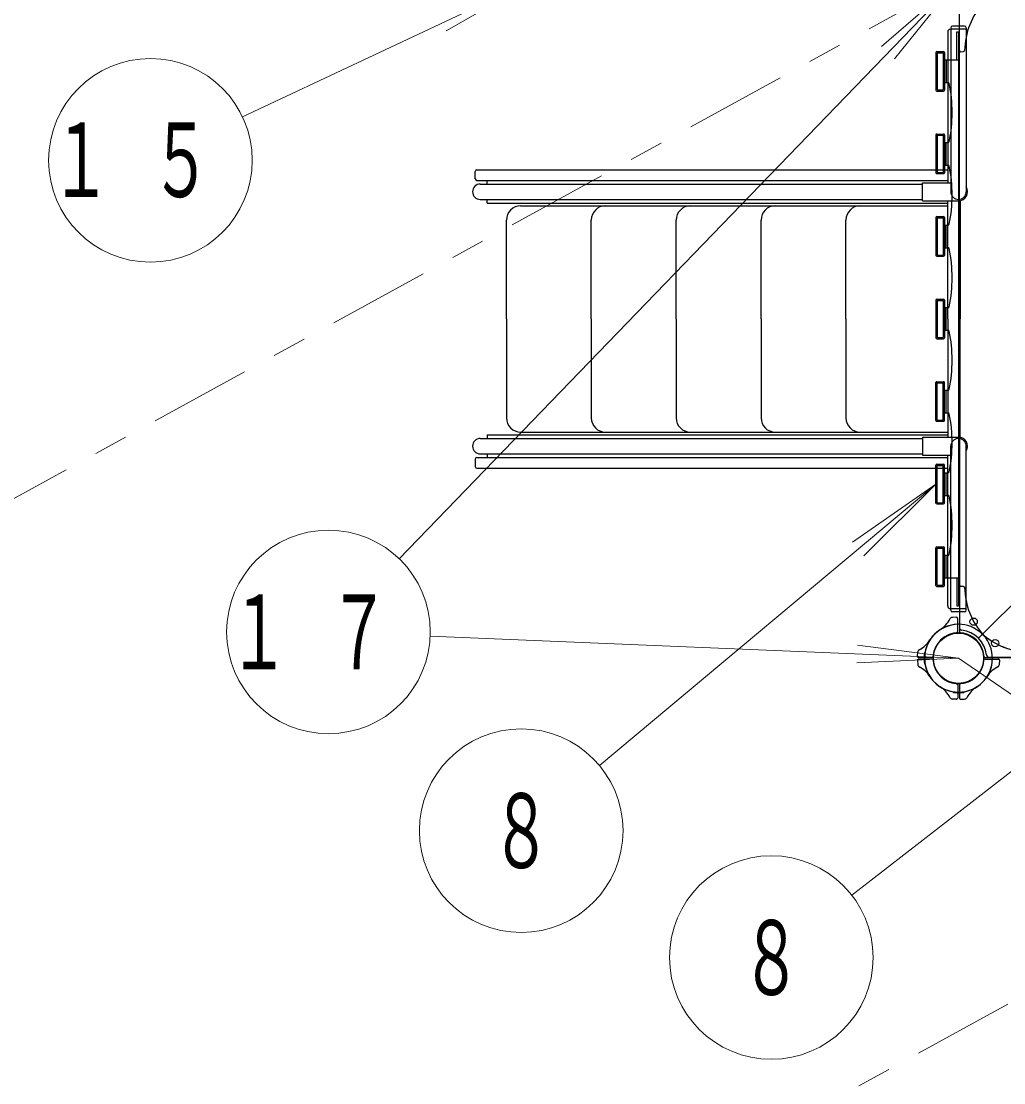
# Model space of a CAD drawing. Units: millimetres on the paper. Extents: x -385 to 0, y -594 to 267.
# Drawn here: x -265.06 to -236.12, y 151.49 to 182.77 of the extents above; entities that cross this region are included whole.
import ezdxf
from ezdxf.enums import TextEntityAlignment as Align

# ---------------------------------------------------------------- set-up
doc = ezdxf.new("R2010")
doc.units = ezdxf.units.MM
doc.linetypes.add('USER2', pattern=[6, 3, -1, 1, -1])
doc.linetypes.add('USER3', pattern=[8, 3, -1, 1, -1, 1, -1])
doc.layers.add('LY_1', color=7, linetype='Continuous', lineweight=25)
doc.styles.add('ＭＳ ゴシック', font='')
doc.styles.get('ＭＳ ゴシック').set_extended_font_data('MS Gothic')

msp = doc.modelspace()

# ---------------------------------------------------------------- linework, layer by layer
at = {"layer": 'LY_1', "linetype": 'USER2', "lineweight": 13}
for p, q in [((-237.454, 183.999), (-300.701, 149.245)), ((-280.701, 129.245), (-217.454, 163.999)), ((-237.454, 163.999), (-62.071, 43.58))]:
    msp.add_line(p, q, dxfattribs=at)
at = {"layer": 'LY_1', "lineweight": 13}
for p, q in [((-258.545, 179.953), (-249.954, 183.999)), ((-253.931, 166.932), (-237.455, 183.999)), ((-249.954, 183.999), (-252.547, 182.489)), ((-237.455, 183.999), (-239.719, 182.03)), ((-237.455, 183.999), (-239.343, 181.667)), ((-248.035, 160.842), (-238.121, 169.133)), ((-238.121, 169.133), (-240.581, 167.416)), ((-238.121, 169.133), (-240.246, 167.015)), ((-253.017, 164.649), (-237.454, 163.999)), ((-237.454, 163.999), (-240.43, 164.385)), ((-237.454, 163.999), (-240.451, 163.863)), ((-240.6, 157.017), (-232.321, 163.446))]:
    msp.add_line(p, q, dxfattribs=at)
at = {"layer": 'LY_1', "linetype": 'USER3', "lineweight": 13}
msp.add_line((-236.865, 164.588), (-218.044, 183.41), dxfattribs=at)
at = {"layer": 'LY_1'}
for p, q in [((-237.429, 173.999), (-237.429, 183.218)), ((-237.771, 182.457), (-237.771, 178.016)), ((-237.228, 182.541), (-237.688, 182.541)), ((-237.681, 182.582), (-237.681, 182.541)), ((-237.681, 182.541), (-237.681, 177.749)), ((-237.278, 182.632), (-237.631, 182.632)), ((-237.508, 181.633), (-237.508, 182.458)), ((-237.508, 182.458), (-237.454, 182.458)), ((-237.454, 182.458), (-237.454, 165.541)), ((-237.228, 182.582), (-237.228, 182.541)), ((-237.228, 182.541), (-237.228, 177.749)), ((-238.121, 181.858), (-238.121, 180.741)), ((-238.096, 181.883), (-237.896, 181.883)), ((-238.086, 181.848), (-237.906, 181.848)), ((-238.086, 181.848), (-238.086, 180.751)), ((-237.906, 181.848), (-237.906, 180.751)), ((-237.871, 181.858), (-237.871, 180.741)), ((-237.394, 181.875), (-237.307, 181.88)), ((-237.394, 181.875), (-237.307, 181.879)), ((-237.871, 181.633), (-237.454, 181.633)), ((-237.818, 181.633), (-237.818, 180.966)), ((-237.871, 180.966), (-237.762, 180.966)), ((-238.096, 180.716), (-237.896, 180.716)), ((-238.086, 180.751), (-237.906, 180.751)), ((-238.121, 179.424), (-238.121, 178.308)), ((-238.096, 179.449), (-237.896, 179.449)), ((-238.086, 179.414), (-237.906, 179.414)), ((-238.086, 179.414), (-238.086, 178.318)), ((-237.906, 179.414), (-237.906, 178.318)), ((-237.871, 179.424), (-237.871, 178.308)), ((-237.871, 179.199), (-237.762, 179.199)), ((-237.818, 178.533), (-237.818, 179.199)), ((-251.692, 178.132), (-251.692, 178.349)), ((-251.642, 178.399), (-237.771, 178.399)), ((-237.871, 178.533), (-237.762, 178.533)), ((-251.642, 178.082), (-237.771, 178.082)), ((-251.338, 177.976), (-251.338, 178.082)), ((-238.096, 178.283), (-237.896, 178.283)), ((-238.086, 178.318), (-237.906, 178.318)), ((-251.542, 177.976), (-238.514, 177.976)), ((-238.514, 177.482), (-238.514, 178.016)), ((-238.514, 178.016), (-237.681, 178.016)), ((-251.542, 177.522), (-238.514, 177.522)), ((-251.338, 177.416), (-251.338, 177.522)), ((-251.338, 177.416), (-237.771, 177.416)), ((-238.514, 177.482), (-237.454, 177.482)), ((-237.771, 173.999), (-237.771, 177.482)), ((-237.401, 177.488), (-237.401, 173.999)), ((-250.354, 177.332), (-237.771, 177.332)), ((-250.771, 173.999), (-250.771, 176.916)), ((-248.271, 173.999), (-248.271, 176.916)), ((-245.771, 173.999), (-245.771, 176.916)), ((-243.271, 173.999), (-243.271, 176.916)), ((-240.771, 173.999), (-240.771, 176.916)), ((-238.121, 176.991), (-238.121, 175.874)), ((-238.096, 177.016), (-237.896, 177.016)), ((-238.086, 176.981), (-237.906, 176.981)), ((-238.086, 176.981), (-238.086, 175.884)), ((-237.906, 176.981), (-237.906, 175.884)), ((-237.871, 176.991), (-237.871, 175.874)), ((-237.871, 176.766), (-237.762, 176.766)), ((-237.818, 176.099), (-237.818, 176.766)), ((-238.096, 175.849), (-237.896, 175.849)), ((-238.086, 175.884), (-237.906, 175.884)), ((-237.871, 176.099), (-237.762, 176.099)), ((-238.121, 174.558), (-238.121, 173.441)), ((-238.096, 174.583), (-237.896, 174.583)), ((-238.086, 174.548), (-237.906, 174.548)), ((-238.086, 174.548), (-238.086, 173.451)), ((-237.906, 174.548), (-237.906, 173.451)), ((-237.871, 174.558), (-237.871, 173.441)), ((-237.871, 174.333), (-237.762, 174.333)), ((-237.818, 173.666), (-237.818, 174.333)), ((-250.771, 173.999), (-250.771, 171.082)), ((-248.271, 173.999), (-248.271, 171.082)), ((-245.771, 173.999), (-245.771, 171.082)), ((-243.271, 173.999), (-243.271, 171.082)), ((-240.771, 173.999), (-240.771, 171.082)), ((-237.771, 173.999), (-237.771, 170.516)), ((-237.429, 173.999), (-237.429, 164.78)), ((-237.401, 170.51), (-237.401, 173.999)), ((-237.871, 173.666), (-237.762, 173.666)), ((-238.096, 173.416), (-237.896, 173.416)), ((-238.086, 173.451), (-237.906, 173.451)), ((-238.121, 171.008), (-238.121, 172.124)), ((-238.096, 172.149), (-237.896, 172.149)), ((-238.086, 172.114), (-237.906, 172.114)), ((-238.086, 171.018), (-238.086, 172.114)), ((-237.906, 171.018), (-237.906, 172.114)), ((-237.871, 171.008), (-237.871, 172.124)), ((-237.871, 171.899), (-237.762, 171.899)), ((-237.818, 171.233), (-237.818, 171.899)), ((-237.871, 171.233), (-237.762, 171.233)), ((-238.096, 170.983), (-237.896, 170.983)), ((-238.086, 171.018), (-237.906, 171.018)), ((-251.338, 170.582), (-251.338, 170.476)), ((-251.338, 170.582), (-237.771, 170.582)), ((-250.354, 170.666), (-237.771, 170.666)), ((-251.542, 170.476), (-238.514, 170.476)), ((-238.514, 170.516), (-237.454, 170.516)), ((-238.514, 170.516), (-238.514, 169.982)), ((-237.681, 165.457), (-237.681, 170.249)), ((-237.228, 165.457), (-237.228, 170.249)), ((-251.642, 169.916), (-237.771, 169.916)), ((-251.542, 170.022), (-238.514, 170.022)), ((-251.338, 170.022), (-251.338, 169.916)), ((-238.514, 169.982), (-237.681, 169.982)), ((-237.771, 165.541), (-237.771, 169.982)), ((-251.692, 169.866), (-251.692, 169.649)), ((-251.642, 169.599), (-237.771, 169.599)), ((-238.121, 168.574), (-238.121, 169.691)), ((-238.096, 169.716), (-237.896, 169.716)), ((-238.086, 169.681), (-237.906, 169.681)), ((-238.086, 168.584), (-238.086, 169.681)), ((-237.906, 168.584), (-237.906, 169.681)), ((-237.871, 168.574), (-237.871, 169.691)), ((-237.871, 169.466), (-237.762, 169.466)), ((-237.818, 168.799), (-237.818, 169.466)), ((-237.871, 168.799), (-237.762, 168.799)), ((-238.096, 168.549), (-237.896, 168.549)), ((-238.086, 168.584), (-237.906, 168.584)), ((-238.121, 166.141), (-238.121, 167.258)), ((-238.096, 167.283), (-237.896, 167.283)), ((-238.086, 167.248), (-237.906, 167.248)), ((-238.086, 166.151), (-238.086, 167.248)), ((-237.906, 166.151), (-237.906, 167.248)), ((-237.871, 166.141), (-237.871, 167.258)), ((-237.871, 167.033), (-237.762, 167.033)), ((-237.818, 166.366), (-237.818, 167.033)), ((-238.086, 166.151), (-237.906, 166.151)), ((-237.871, 166.366), (-237.454, 166.366)), ((-237.508, 166.366), (-237.508, 165.541)), ((-238.096, 166.116), (-237.896, 166.116)), ((-237.394, 166.123), (-237.307, 166.118)), ((-237.394, 166.123), (-237.307, 166.119)), ((-237.508, 165.541), (-237.454, 165.541)), ((-237.228, 165.457), (-237.688, 165.457)), ((-237.681, 165.416), (-237.681, 165.457)), ((-237.514, 165.206), (-237.635, 165.202)), ((-237.514, 165.206), (-237.635, 165.202)), ((-237.278, 165.366), (-237.631, 165.366)), ((-237.228, 165.416), (-237.228, 165.457)), ((-237.479, 164.78), (-237.479, 165.173)), ((-238.662, 164.059), (-238.657, 164.18)), ((-238.236, 164.024), (-238.628, 164.024)), ((-238.236, 164.024), (-238.628, 164.024)), ((-238.236, 163.974), (-238.628, 163.974)), ((-238.236, 163.974), (-238.628, 163.974)), ((-238.441, 164.166), (-238.443, 164.166)), ((-238.441, 164.166), (-238.443, 164.166)), ((-236.673, 164.024), (-235.364, 164.024)), ((-236.673, 164.024), (-235.364, 164.024)), ((-236.673, 163.974), (-236.281, 163.974)), ((-236.673, 163.974), (-236.281, 163.974)), ((-227.454, 164.024), (-236.544, 164.024)), ((-238.662, 163.94), (-238.657, 163.809)), ((-238.441, 163.833), (-238.443, 163.833)), ((-238.441, 163.832), (-238.443, 163.832)), ((-236.247, 163.94), (-236.252, 163.818)), ((-237.479, 163.218), (-237.479, 162.825)), ((-237.429, 163.218), (-237.429, 162.825)), ((-237.514, 162.792), (-237.645, 162.797)), ((-237.514, 162.792), (-237.645, 162.796)), ((-237.621, 163.013), (-237.621, 163.01)), ((-237.395, 162.792), (-237.274, 162.796)), ((-237.395, 162.792), (-237.274, 162.796)), ((-237.288, 163.013), (-237.288, 163.01))]:
    msp.add_line(p, q, dxfattribs=at)
at = {"layer": 'LY_1', "lineweight": 13}
for centre in [(-261.259, 178.675), (-256.015, 164.774), (-250.337, 158.917), (-242.969, 155.177)]:
    msp.add_circle(centre, 3, dxfattribs=at)
at = {"layer": 'LY_1'}
for centre, radius in [((-237.008, 165.077), 0.108), ((-237.454, 163.999), 0.743), ((-237.454, 163.999), 0.743), ((-236.377, 164.445), 0.108)]:
    msp.add_circle(centre, radius, dxfattribs=at)
for centre, radius, start, end in [((-235.109, 181.871), 2.167, 137.7828, 178.9159), ((-235.109, 181.871), 2.167, 137.7828, 178.9159), ((-237.688, 182.457), 0.0833, 90, 180), ((-237.631, 182.582), 0.05, 90, 180), ((-237.278, 182.582), 0.05, 0, 90), ((-238.096, 181.858), 0.025, 90, 180), ((-237.896, 181.858), 0.025, 0, 90), ((-237.396, 181.909), 0.0333, 180, 273), ((-237.396, 181.908), 0.0333, 180, 273), ((-237.309, 181.913), 0.0333, 273, 358.9158), ((-237.309, 181.913), 0.0333, 273, 358.9158), ((-237.762, 180.933), 0.0333, 11.6949, 90), ((-241.868, 180.083), 4.227, 348.3051, 11.6949), ((-238.096, 180.741), 0.025, 180, 270), ((-237.896, 180.741), 0.025, 270, 0), ((-238.096, 179.424), 0.025, 90, 180), ((-237.896, 179.424), 0.025, 0, 90), ((-237.762, 179.233), 0.0333, 270, 348.3051), ((-251.642, 178.349), 0.05, 90, 180), ((-237.762, 178.499), 0.0333, 11.6949, 90), ((-241.868, 177.649), 4.227, 348.3051, 11.6949), ((-251.642, 178.132), 0.05, 180, 270), ((-238.096, 178.308), 0.025, 180, 270), ((-237.896, 178.308), 0.025, 270, 0), ((-251.542, 177.749), 0.227, 90, 270), ((-237.454, 177.749), 0.227, 180, 0), ((-237.454, 177.749), 0.267, 270, 31.7883), ((-250.354, 176.916), 0.417, 90, 180), ((-247.854, 176.916), 0.417, 90, 180), ((-245.354, 176.916), 0.417, 90, 180), ((-242.854, 176.916), 0.417, 90, 180), ((-240.354, 176.916), 0.417, 90, 180), ((-238.096, 176.991), 0.025, 90, 180), ((-237.896, 176.991), 0.025, 0, 90), ((-237.762, 176.799), 0.0333, 270, 348.3051), ((-238.096, 175.874), 0.025, 180, 270), ((-237.896, 175.874), 0.025, 270, 0), ((-237.762, 176.066), 0.0333, 11.6949, 90), ((-241.868, 175.216), 4.227, 348.3051, 11.6949), ((-238.096, 174.558), 0.025, 90, 180), ((-237.896, 174.558), 0.025, 0, 90), ((-237.762, 174.366), 0.0333, 270, 348.3051), ((-237.762, 173.633), 0.0333, 11.6949, 90), ((-238.096, 173.441), 0.025, 180, 270), ((-237.896, 173.441), 0.025, 270, 0), ((-241.868, 172.783), 4.227, 348.3051, 11.6949), ((-238.096, 172.124), 0.025, 90, 180), ((-237.896, 172.124), 0.025, 0, 90), ((-237.762, 171.933), 0.0333, 270, 348.3051), ((-237.762, 171.199), 0.0333, 11.6949, 90), ((-241.868, 170.349), 4.227, 348.3051, 11.6949), ((-250.354, 171.082), 0.417, 180, 270), ((-247.854, 171.082), 0.417, 180, 270), ((-245.354, 171.082), 0.417, 180, 270), ((-242.854, 171.082), 0.417, 180, 270), ((-240.354, 171.082), 0.417, 180, 270), ((-238.096, 171.008), 0.025, 180, 270), ((-237.896, 171.008), 0.025, 270, 0), ((-251.542, 170.249), 0.227, 90, 270), ((-237.454, 170.249), 0.227, 0, 180), ((-237.454, 170.249), 0.267, 328.2117, 90), ((-251.642, 169.866), 0.05, 90, 180), ((-251.642, 169.649), 0.05, 180, 270), ((-238.096, 169.691), 0.025, 90, 180), ((-237.896, 169.691), 0.025, 0, 90), ((-237.762, 169.499), 0.0333, 270, 348.3051), ((-237.762, 168.766), 0.0333, 11.6949, 90), ((-241.868, 167.916), 4.227, 348.3051, 11.6949), ((-238.096, 168.574), 0.025, 180, 270), ((-237.896, 168.574), 0.025, 270, 0), ((-238.096, 167.258), 0.025, 90, 180), ((-237.896, 167.258), 0.025, 0, 90), ((-237.762, 167.066), 0.0333, 270, 348.3051), ((-238.096, 166.141), 0.025, 180, 270), ((-237.896, 166.141), 0.025, 270, 0), ((-237.396, 166.09), 0.0333, 87, 180), ((-237.396, 166.09), 0.0333, 87, 180), ((-237.309, 166.085), 0.0333, 1.0841, 87), ((-237.309, 166.085), 0.0333, 1.0841, 87), ((-235.109, 166.127), 2.167, 181.0841, 222.2172), ((-235.109, 166.127), 2.167, 181.0841, 222.2172), ((-237.688, 165.541), 0.0833, 180, 270), ((-237.631, 165.416), 0.05, 180, 270), ((-237.513, 165.173), 0.0333, 0, 92), ((-237.513, 165.173), 0.0333, 0, 92), ((-237.278, 165.416), 0.05, 270, 0), ((-237.454, 163.999), 1, 90, 180), ((-237.454, 163.999), 1, 90, 147.2728), ((-238.446, 165.542), 0.833, 302.7272, 332.5412), ((-238.446, 165.541), 0.833, 302.7272, 332.5412), ((-237.632, 165.119), 0.0833, 92, 152.5412), ((-237.632, 165.119), 0.0833, 92, 152.5412), ((-237.454, 163.999), 1, 47.7828, 90), ((-237.454, 163.999), 1, 47.7828, 90), ((-237.346, 164.909), 0.0833, 180, 263.2128), ((-237.454, 163.999), 1, 122.7272, 180), ((-237.454, 163.999), 0.75, 90, 180), ((-237.454, 163.999), 0.75, 94.2707, 180), ((-237.454, 163.999), 0.75, 90, 175.7293), ((-237.513, 164.78), 0.0333, 274.2707, 0), ((-237.513, 164.78), 0.0333, 274.2707, 0), ((-237.454, 163.999), 0.75, 4.2707, 90), ((-237.454, 163.999), 0.75, 0, 90), ((-237.396, 164.78), 0.0333, 180, 265.7293), ((-237.396, 164.78), 0.0333, 180, 265.7293), ((-237.454, 163.999), 0.75, 0, 85.7293), ((-237.454, 163.999), 0.833, 6.7872, 83.2128), ((-235.327, 166.345), 2.167, 227.7828, 268.9158), ((-235.327, 166.344), 2.167, 227.7828, 268.9158), ((-237.454, 163.999), 1, 0, 42.2172), ((-237.454, 163.999), 1, 0, 42.2172), ((-238.997, 164.99), 0.833, 297.4588, 327.2728), ((-238.997, 164.99), 0.833, 297.4588, 327.2728), ((-238.628, 164.058), 0.0333, 178, 270), ((-238.628, 164.057), 0.0333, 178, 270), ((-238.628, 163.941), 0.0333, 90, 182), ((-238.628, 163.941), 0.0333, 90, 182), ((-238.574, 164.177), 0.0833, 117.4588, 178), ((-238.574, 164.177), 0.0833, 117.4588, 178), ((-237.454, 163.999), 1.017, 171.3731, 180), ((-237.454, 163.999), 1.017, 171.3731, 180), ((-237.454, 163.999), 1.017, 180, 188.6269), ((-237.454, 163.999), 1.017, 180, 188.6269), ((-238.443, 164.149), 0.0167, 90, 171.3731), ((-238.443, 164.149), 0.0167, 90, 171.3731), ((-237.454, 163.999), 1, 180, 237.2728), ((-237.454, 163.999), 1, 180, 270), ((-238.236, 164.058), 0.0333, 270, 355.7293), ((-238.236, 164.057), 0.0333, 270, 355.7293), ((-238.236, 163.941), 0.0333, 4.2707, 90), ((-238.236, 163.941), 0.0333, 4.2707, 90), ((-237.454, 163.999), 0.75, 180, 265.7293), ((-237.454, 163.999), 0.75, 180, 270), ((-237.454, 163.999), 1, 270, 0), ((-237.454, 163.999), 0.75, 270, 0), ((-237.454, 163.999), 0.75, 274.2707, 0), ((-237.454, 163.999), 1, 302.7272, 0), ((-236.673, 164.058), 0.0333, 184.2707, 270), ((-236.673, 164.057), 0.0333, 184.2707, 270), ((-236.673, 163.941), 0.0333, 90, 175.7293), ((-236.673, 163.941), 0.0333, 90, 175.7293), ((-236.544, 164.107), 0.0833, 186.7872, 270), ((-236.281, 163.941), 0.0333, 358, 90), ((-236.281, 163.941), 0.0333, 358, 90), ((-238.574, 163.822), 0.0833, 182, 242.5412), ((-238.574, 163.821), 0.0833, 182, 242.5412), ((-238.997, 163.008), 0.833, 32.7272, 62.5412), ((-238.997, 163.008), 0.833, 32.7272, 62.5412), ((-238.443, 163.849), 0.0167, 188.6269, 270), ((-238.443, 163.849), 0.0167, 188.6269, 270), ((-237.454, 163.999), 0.75, 184.2707, 270), ((-237.454, 163.999), 0.75, 270, 355.7293), ((-235.912, 163.008), 0.833, 117.4588, 147.2728), ((-235.912, 163.008), 0.833, 117.4588, 147.2728), ((-236.335, 163.822), 0.0833, 297.4588, 358), ((-236.335, 163.821), 0.0833, 297.4588, 358), ((-237.454, 163.999), 1, 212.7272, 270), ((-237.454, 163.999), 1, 270, 327.2728), ((-238.446, 162.457), 0.833, 27.4588, 57.2728), ((-238.446, 162.457), 0.833, 27.4588, 57.2728), ((-237.513, 163.218), 0.0333, 0, 85.7293), ((-237.513, 163.218), 0.0333, 0, 85.7293), ((-237.396, 163.218), 0.0333, 94.2707, 180), ((-237.396, 163.218), 0.0333, 94.2707, 180), ((-236.463, 162.457), 0.833, 122.7272, 152.5412), ((-236.463, 162.457), 0.833, 122.7272, 152.5412), ((-237.632, 162.88), 0.0833, 207.4588, 268), ((-237.632, 162.879), 0.0833, 207.4588, 268), ((-237.604, 163.011), 0.0167, 180, 261.3731), ((-237.604, 163.01), 0.0167, 180, 261.3731), ((-237.454, 163.999), 1.017, 261.3731, 270), ((-237.454, 163.999), 1.017, 261.3731, 270), ((-237.513, 162.825), 0.0333, 268, 0), ((-237.513, 162.825), 0.0333, 268, 0), ((-237.454, 163.999), 1.017, 270, 278.6269), ((-237.454, 163.999), 1.017, 270, 278.6269), ((-237.396, 162.825), 0.0333, 180, 272), ((-237.396, 162.825), 0.0333, 180, 272), ((-237.304, 163.011), 0.0167, 278.6269, 0), ((-237.304, 163.01), 0.0167, 278.6269, 0), ((-237.277, 162.88), 0.0833, 272, 332.5412), ((-237.277, 162.879), 0.0833, 272, 332.5412)]:
    msp.add_arc(centre, radius, start, end, dxfattribs=at)

# ---------------------------------------------------------------- texts
at = {"layer": 'LY_1', "style": 'ＭＳ ゴシック', "width": 0.6}
for p in [(-250.337, 158.917), (-242.969, 155.177)]:
    msp.add_text('８', height=2.199, dxfattribs=at).set_placement(p, align=Align.MIDDLE_CENTER)
at = {"layer": 'LY_1', "char_height": 2.199, "attachment_point": 5, "style": 'ＭＳ ゴシック'}
for s, insert in [('\\T1.64;\\W0.6;１５', (-261.259, 178.675)), ('\\T1.64;\\W0.6;１７', (-256.015, 164.774))]:
    msp.add_mtext(s, dxfattribs=dict(at, insert=insert))

doc.saveas('drawing.dxf')
